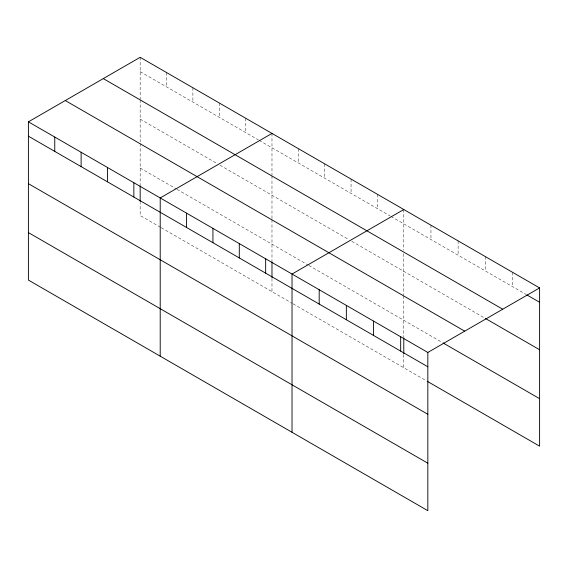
<?xml version="1.0" encoding="UTF-8"?>
<svg xmlns="http://www.w3.org/2000/svg" width="568" height="568" viewBox="0 0 568 568"><rect width="100%" height="100%" fill="white"/><g stroke="black" fill="none" stroke-linecap="round" stroke-linejoin="round"><path stroke-width="0.43" stroke-dasharray="2.84 2.13" d="M140.168 57.311L140.168 98.91M140.168 71.646L258.419 139.92M259.171 140.36L390.237 216.025M390.99 216.458L526.018 294.416M140.168 119.138L216.997 163.492M220.008 165.231L348.809 239.597M351.819 241.336L484.525 317.945M140.168 168.064L176.321 188.938M177.074 189.371L308.133 265.036M308.885 265.469L442.273 342.483M160.503 227.292L140.168 215.549L140.168 202.357M161.255 227.725L292.314 303.39M293.067 303.83L426.426 380.823M512.435 272.242L512.435 286.577M485.278 256.558L485.278 270.893M458.113 240.882L458.113 255.217M430.956 225.198L430.956 239.533M403.791 209.514L403.791 250.232M403.791 253.754L403.791 294.927M403.791 295.8L403.791 336.973M403.791 354.56L403.791 367.752M377.429 194.291L377.429 208.633M351.067 179.076L351.067 193.411M324.704 163.854L324.704 178.189M298.342 148.631L298.342 162.966M271.98 133.416L271.98 175.008M271.98 175.888L271.98 218.829M271.98 219.702L271.98 260.875M271.98 278.462L271.98 291.654M245.617 118.194L245.617 132.529M219.255 102.971L219.255 117.306M192.893 87.756L192.893 102.091M166.53 72.534L166.53 86.868M140.168 99.791L140.168 141.851M140.168 143.597L140.168 184.77"/><path stroke-width="0.85" d="M28.4 121.836L427.832 352.451L427.832 510.689L28.4 280.074L28.4 121.836L140.168 57.311L539.6 287.926L539.6 446.164L427.179 381.256M271.98 133.416L160.212 197.941L160.212 356.179M403.791 209.514L292.03 274.046L292.03 432.284M427.832 352.451L539.6 287.926M526.77 294.856L539.6 302.261M103.284 78.604L502.715 309.219M485.278 318.385L539.6 349.746M65.284 100.543L464.716 331.158M443.026 342.916L539.6 398.672M28.4 136.178L427.832 366.786M28.4 183.663L427.832 414.271M28.4 232.589L427.832 463.204M403.791 337.853L403.791 353.679M400.674 336.767L400.674 351.102M373.51 321.09L373.51 335.425M346.352 305.406L346.352 319.741M319.188 289.723L319.188 304.058M271.98 261.749L271.98 277.582M265.661 258.823L265.661 273.158M239.298 243.601L239.298 257.936M212.936 228.379L212.936 242.721M186.574 213.163L186.574 227.498M140.168 185.651L140.168 201.477M133.849 182.719L133.849 197.053M107.487 167.503L107.487 181.838M81.125 152.281L81.125 166.616M54.762 137.058L54.762 151.393"/></g></svg>
